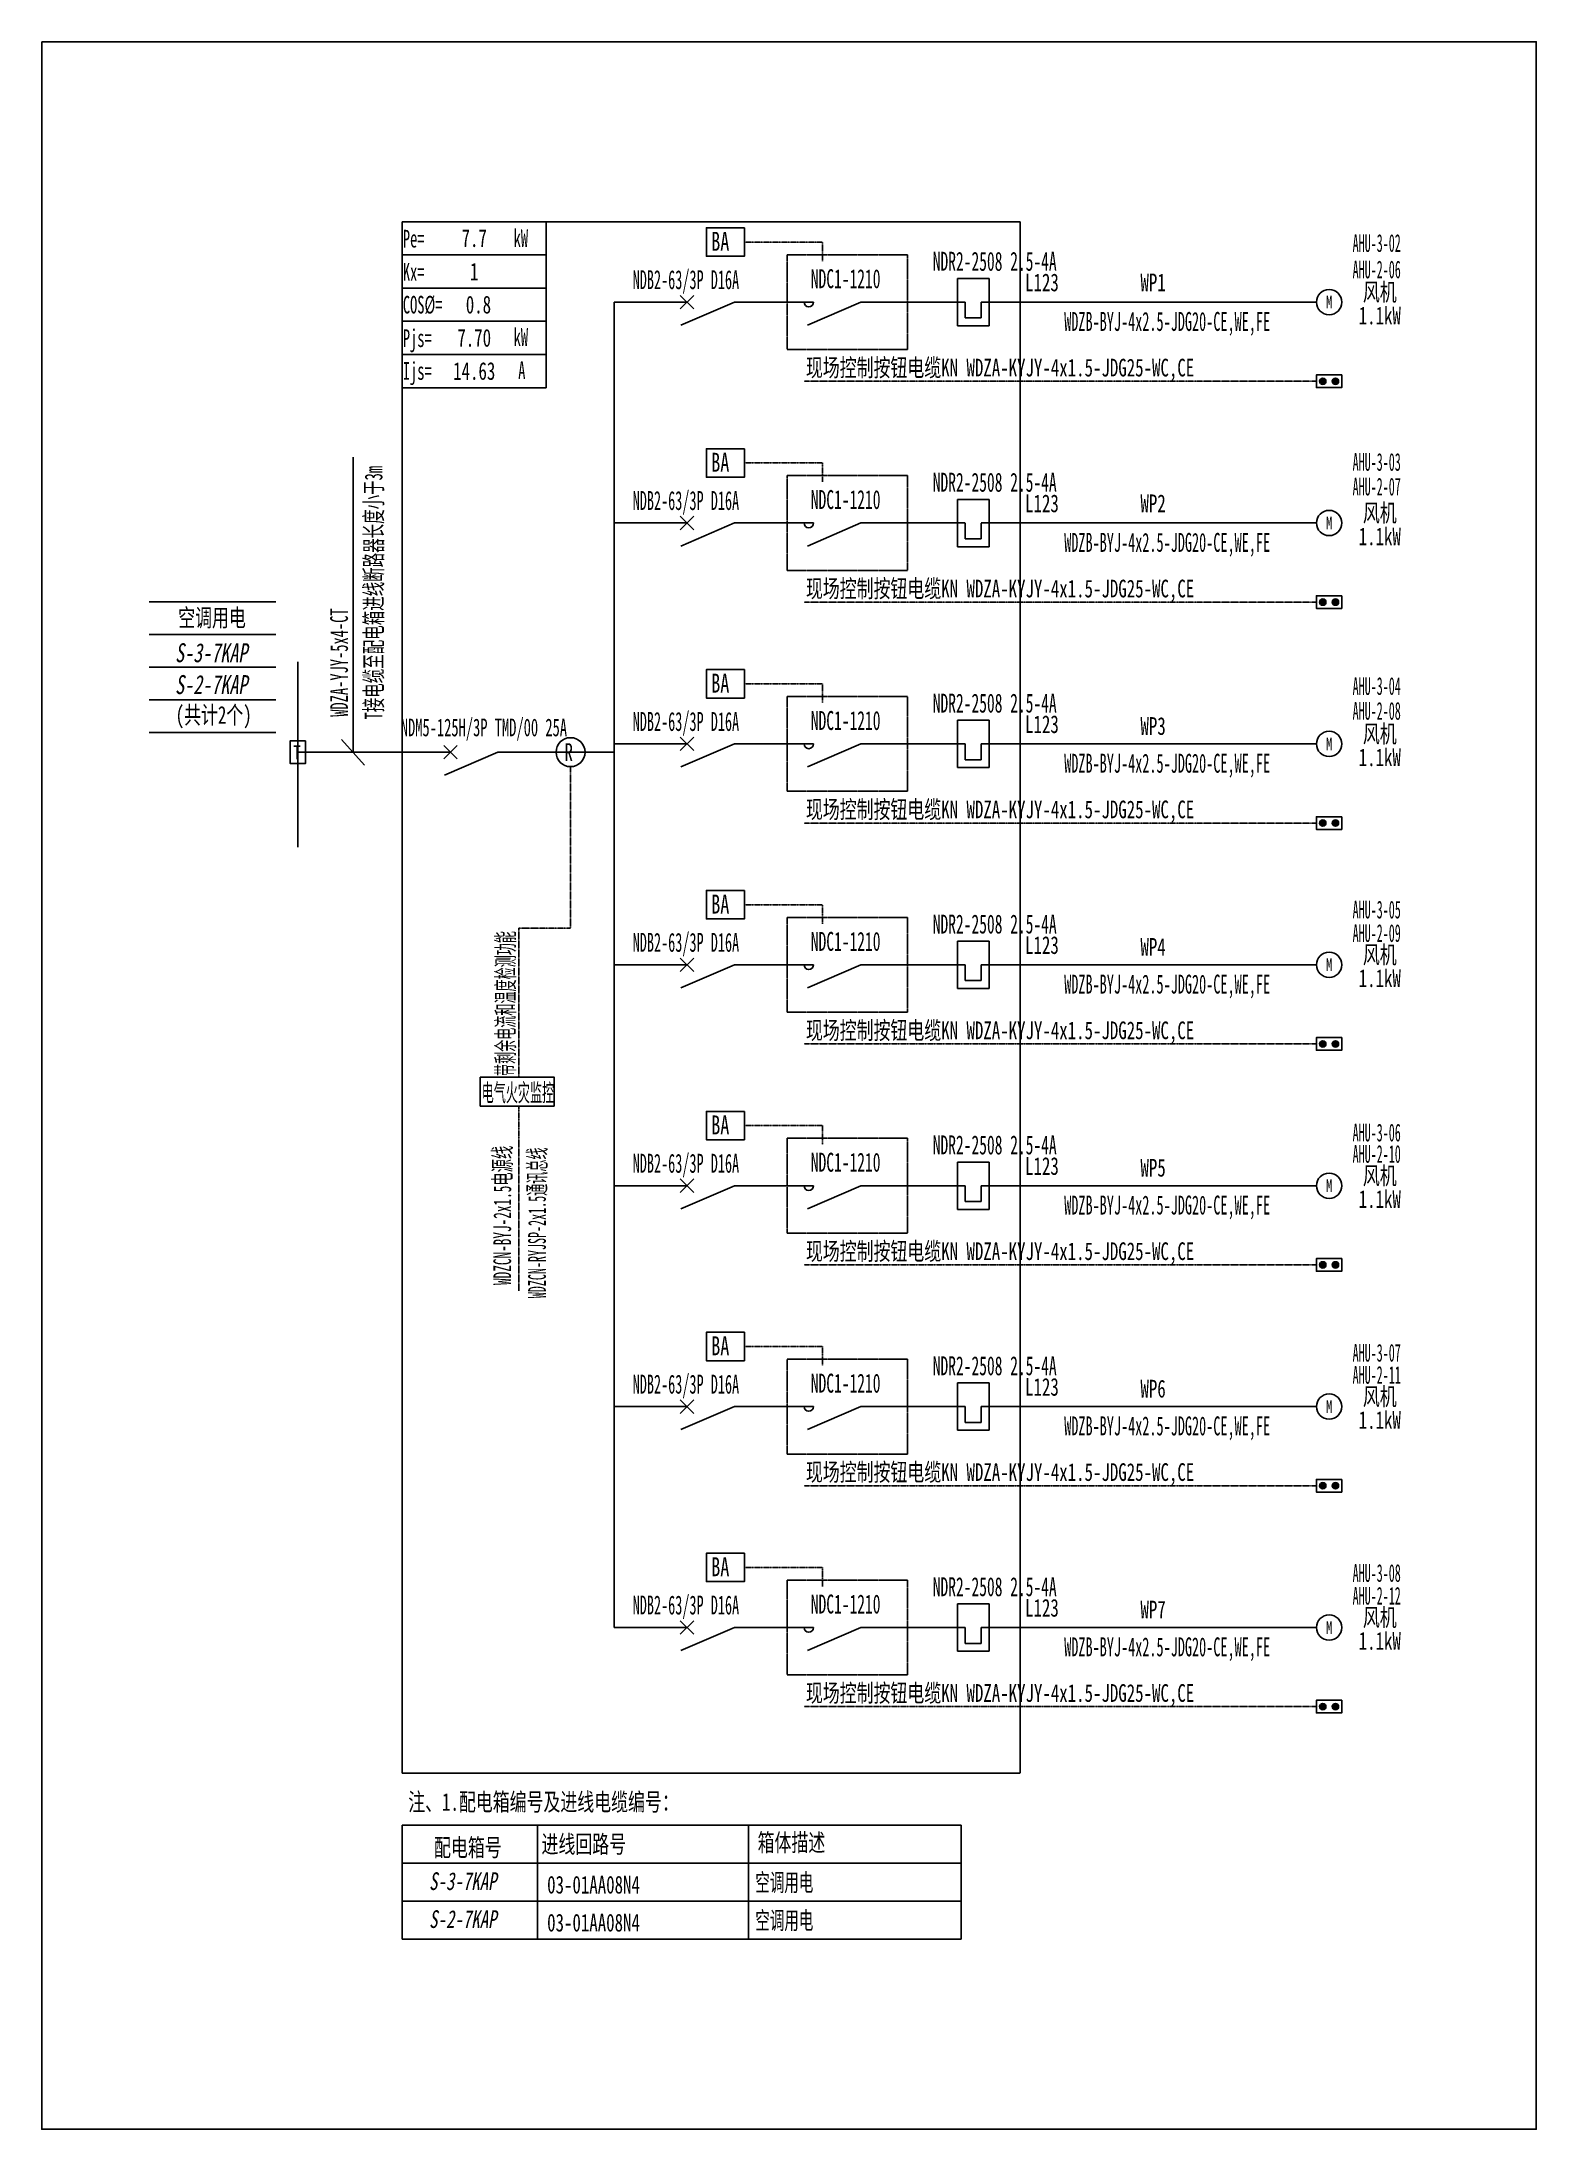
# Model space of a CAD drawing. Extents: x 323853 to 325846, y 303083 to 305866.
import ezdxf
from ezdxf.enums import TextEntityAlignment as Align

# ---------------------------------------------------------------- set-up
doc = ezdxf.new("R2010")
doc.units = 0
doc.header["$MEASUREMENT"] = 0
for name, pattern in [('DASH', [0.35, 0.25, -0.1]), ('DASHDOT', [1, 0.5, -0.25, 0, -0.25]), ('DASHED', [0.75, 0.5, -0.25])]:
    doc.linetypes.add(name, pattern=pattern)
for name, color, linetype in [('D_E_Eqpm(强电设备)', 100, 'Continuous'), ('D_E_Eqpm（强电设备）', 100, 'Continuous'), ('D_E_Text(强电文字)', 51, 'Continuous'), ('D_E_Text（强电文字）', 51, 'Continuous'), ('D_E_Wire(强电线缆)', 10, 'Continuous'), ('D_E_Wire（强电线缆）', 10, 'Continuous'), ('D_El_Eqpm（弱电设备）', 100, 'Continuous'), ('D_El_Text（弱电文字）', 51, 'Continuous'), ('D_T_TableDim(表格尺寸)', 255, 'Continuous'), ('D_T_TableDim（表格尺寸）', 255, 'Continuous'), ('DQ-漏电火灾', 80, 'Continuous'), ('DQ_Eqpm', 100, 'Continuous'), ('系统图', 220, 'Continuous')]:
    doc.layers.add(name, color=color, linetype=linetype)
doc.styles.add('电气', font='', dxfattribs={"width": 0.7})
doc.styles.add('电气箱', font='simhei.ttf', dxfattribs={"width": 0.8, "oblique": 10})
doc.styles.get('电气').set_extended_font_data('SimSun')

# ---------------------------------------------------------------- blocks, each defined once
blk = doc.blocks.new('1')
at = {"layer": 'D_E_Eqpm(强电设备)'}
for p, q in [((-314387, 61832), (-314387, 61082)), ((-313887, 61832), (-314387, 61832)), ((-313887, 61082), (-313887, 61832)), ((-314262, 61457), (-314262, 61207)), ((-314012, 61207), (-314012, 61457)), ((-314387, 61082), (-313887, 61082)), ((-314262, 61207), (-314012, 61207))]:
    blk.add_line(p, q, dxfattribs=at)
blk = doc.blocks.new('电机')
at = {"layer": 'D_E_Eqpm（强电设备）'}
for start, end in [(90, 180), (180, 270), (0, 90), (270, 0)]:
    blk.add_arc((0, 0), 200, start, end, dxfattribs=at)
at = {"layer": 'D_E_Eqpm（强电设备）', "color": 51, "style": '电气', "width": 0.7}
blk.add_text('M', height=200, dxfattribs=at).set_placement((0, 0), align=Align.MIDDLE)
blk = doc.blocks.new('电机启停按钮')
at = {"layer": 'D_E_Eqpm（强电设备）'}
for points in [[(150, 300, 1), (50, 300, 1)], [(50, 100, 1), (150, 100, 1)]]:
    blk.add_hatch(color=51, dxfattribs=at).paths.add_polyline_path(points)
blk.add_lwpolyline([(0, 400), (200, 400), (200, 0), (0, 0)], close=True, dxfattribs=at)
for centre in [(100, 300), (100, 100)]:
    blk.add_circle(centre, 50, dxfattribs=at)
blk = doc.blocks.new('T接箱')
at = {"layer": 'DQ_Eqpm'}
blk.add_lwpolyline([(313, 172), (73, 172), (73, -188), (313, -188)], close=True, dxfattribs=at)
at = {"layer": 'DQ_Eqpm', "color": 51, "style": '电气', "width": 0.8}
blk.add_text('T', height=220, dxfattribs=at).set_placement((120, -121))

msp = doc.modelspace()

# ---------------------------------------------------------------- linework, layer by layer
at = {"linetype": 'DASHED'}
for p, q in [((324333.7, 303557.9, 0), (324333.7, 305626.5, 0)), ((324333.7, 305626.5, 0), (325157.3, 305626.5, 0)), ((325157.3, 305626.5, 0), (325157.3, 303557.9, 0)), ((325157.3, 303557.9, 0), (324333.7, 303557.9, 0))]:
    msp.add_line(p, q, dxfattribs=at)
for p, q in [((323996.4, 305119.6, 0), (324165, 305119.6, 0)), ((323996.4, 305076, 0), (324165, 305076, 0)), ((323996.4, 305032.5, 0), (324165, 305032.5, 0)), ((323996.4, 304989, 0), (324165, 304989, 0)), ((323996.4, 304945.5, 0), (324165, 304945.5, 0))]:
    msp.add_line(p, q)
at = {"layer": 'D_E_Eqpm(强电设备)', "color": 100}
for p, q in [((324704.3, 305510.4, 0), (324722.2, 305528.2, 0)), ((324722.2, 305510.4, 0), (324704.3, 305528.2, 0)), ((324722.2, 305528.2, 0), (324704.3, 305510.4, 0)), ((324704.3, 305528.2, 0), (324722.2, 305510.4, 0)), ((324776.5, 305519.3, 0), (324705.1, 305488.7, 0)), ((324945.1, 305519.3, 0), (324873.8, 305488.7, 0)), ((324704.3, 305215.8, 0), (324722.2, 305233.7, 0)), ((324722.2, 305215.8, 0), (324704.3, 305233.7, 0)), ((324722.2, 305233.7, 0), (324704.3, 305215.8, 0)), ((324704.3, 305233.7, 0), (324722.2, 305215.8, 0)), ((324776.5, 305224.8, 0), (324705.1, 305194.1, 0)), ((324945.1, 305224.8, 0), (324873.8, 305194.1, 0)), ((324704.3, 304921.3, 0), (324722.2, 304939.2, 0)), ((324722.2, 304921.3, 0), (324704.3, 304939.2, 0)), ((324722.2, 304939.2, 0), (324704.3, 304921.3, 0)), ((324704.3, 304939.2, 0), (324722.2, 304921.3, 0)), ((324389, 304910.2, 0), (324406.9, 304928.1, 0)), ((324406.9, 304910.2, 0), (324389, 304928.1, 0)), ((324461.2, 304919.2, 0), (324389.8, 304888.6, 0)), ((324776.5, 304930.2, 0), (324705.1, 304899.6, 0)), ((324945.1, 304930.2, 0), (324873.8, 304899.6, 0)), ((324704.3, 304626.7), (324722.2, 304644.6)), ((324722.2, 304626.7), (324704.3, 304644.6)), ((324722.2, 304644.6), (324704.3, 304626.7)), ((324704.3, 304644.6), (324722.2, 304626.7)), ((324776.5, 304635.7), (324705.1, 304605.1)), ((324945.1, 304635.7), (324873.8, 304605.1)), ((324704.3, 304332.2, 0), (324722.2, 304350.1, 0)), ((324722.2, 304332.2, 0), (324704.3, 304350.1, 0)), ((324722.2, 304350.1, 0), (324704.3, 304332.2, 0)), ((324704.3, 304350.1, 0), (324722.2, 304332.2, 0)), ((324776.5, 304341.1, 0), (324705.1, 304310.5, 0)), ((324945.1, 304341.1, 0), (324873.8, 304310.5, 0)), ((324704.3, 304037.6, 0), (324722.2, 304055.5, 0)), ((324722.2, 304037.6, 0), (324704.3, 304055.5, 0)), ((324722.2, 304055.5, 0), (324704.3, 304037.6, 0)), ((324704.3, 304055.5, 0), (324722.2, 304037.6, 0)), ((324776.5, 304046.6, 0), (324705.1, 304016, 0)), ((324945.1, 304046.6, 0), (324873.8, 304016, 0)), ((324704.3, 303743.1, 0), (324722.2, 303761, 0)), ((324722.2, 303743.1, 0), (324704.3, 303761, 0)), ((324722.2, 303761, 0), (324704.3, 303743.1, 0)), ((324704.3, 303761, 0), (324722.2, 303743.1, 0)), ((324776.5, 303752, 0), (324705.1, 303721.4, 0)), ((324945.1, 303752, 0), (324873.8, 303721.4, 0))]:
    msp.add_line(p, q, dxfattribs=at)
for centre in [(324875.6, 305519.3, 0), (324875.6, 305224.8, 0), (324875.6, 304930.2, 0), (324875.6, 304635.7), (324875.6, 304341.1, 0), (324875.6, 304046.6, 0), (324875.6, 303752, 0)]:
    msp.add_arc(centre, 6.32, 180, 0, dxfattribs=at)
at = {"layer": 'D_E_Text(强电文字)', "elevation": 0}
for points in [[(324789.8, 305618.4), (324739.2, 305618.4), (324739.2, 305580.4), (324789.8, 305580.4)], [(324789.8, 305323.8), (324739.2, 305323.8), (324739.2, 305285.9), (324789.8, 305285.9)], [(324789.8, 305029.3), (324739.2, 305029.3), (324739.2, 304991.3), (324789.8, 304991.3)], [(324789.8, 304440.2), (324739.2, 304440.2), (324739.2, 304402.3), (324789.8, 304402.3)], [(324789.8, 304145.7), (324739.2, 304145.7), (324739.2, 304107.7), (324789.8, 304107.7)], [(324789.8, 303851.1), (324739.2, 303851.1), (324739.2, 303813.2), (324789.8, 303813.2)]]:
    msp.add_lwpolyline(points, close=True, dxfattribs=at)
at = {"layer": 'D_E_Text(强电文字)'}
msp.add_lwpolyline([(324789.8, 304734.8), (324739.2, 304734.8), (324739.2, 304696.8), (324789.8, 304696.8)], close=True, dxfattribs=at)
at = {"layer": 'D_E_Text（强电文字）'}
for p, q in [((324333.7, 305626.5, 0), (324525.5, 305626.5, 0)), ((324333.7, 305626.5, 0), (324333.7, 305405.1, 0)), ((324525.5, 305626.5, 0), (324525.5, 305405.1, 0)), ((324333.7, 305582.2, 0), (324525.5, 305582.2, 0)), ((324333.7, 305538, 0), (324525.5, 305538, 0)), ((324333.7, 305493.7, 0), (324525.5, 305493.7, 0)), ((324333.7, 305449.4, 0), (324525.5, 305449.4, 0)), ((324333.7, 305405.1, 0), (324525.5, 305405.1, 0)), ((324268, 304919.2, 0), (324268, 305312.7, 0)), ((323996.4, 305076, 0), (324165, 305076, 0)), ((323996.4, 305032.5, 0), (324165, 305032.5, 0)), ((323996.4, 304989, 0), (324165, 304989, 0)), ((323996.4, 304945.5, 0), (324165, 304945.5, 0)), ((324252.6, 304936.3, 0), (324283.5, 304902.1, 0))]:
    msp.add_line(p, q, dxfattribs=at)
at = {"layer": 'D_E_Wire(强电线缆)', "color": 10, "linetype": 'DASHDOT', "ltscale": 0.5}
for p, q in [((324894, 305599.4, 0), (324789.8, 305599.4, 0)), ((324894, 305599.4, 0), (324894, 305574.1, 0)), ((324894, 305304.9, 0), (324789.8, 305304.9, 0)), ((324894, 305304.9, 0), (324894, 305279.6, 0)), ((324894, 305010.3, 0), (324789.8, 305010.3, 0)), ((324894, 305010.3, 0), (324894, 304985, 0)), ((324894, 304715.8), (324789.8, 304715.8)), ((324894, 304715.8), (324894, 304690.5)), ((324894, 304421.2, 0), (324789.8, 304421.2, 0)), ((324894, 304421.2, 0), (324894, 304395.9, 0)), ((324894, 304126.7, 0), (324789.8, 304126.7, 0)), ((324894, 304126.7, 0), (324894, 304101.4, 0)), ((324894, 303832.2, 0), (324789.8, 303832.2, 0)), ((324894, 303832.2, 0), (324894, 303806.9, 0))]:
    msp.add_line(p, q, dxfattribs=at)
at = {"layer": 'D_E_Wire(强电线缆)', "color": 10}
for p, q in [((324616.2, 305519.3, 0), (324713.3, 305519.3, 0)), ((324776.5, 305519.3, 0), (324881.9, 305519.3, 0)), ((324945.1, 305519.3, 0), (325084.3, 305519.3, 0)), ((325105.4, 305519.3, 0), (325552.5, 305519.3, 0)), ((324616.2, 305224.8, 0), (324713.3, 305224.8, 0)), ((324776.5, 305224.8, 0), (324881.9, 305224.8, 0)), ((324945.1, 305224.8, 0), (325084.3, 305224.8, 0)), ((325105.4, 305224.8, 0), (325552.5, 305224.8, 0)), ((324616.2, 304930.2, 0), (324713.3, 304930.2, 0)), ((324776.5, 304930.2, 0), (324881.9, 304930.2, 0)), ((324945.1, 304930.2, 0), (325084.3, 304930.2, 0)), ((325105.4, 304930.2, 0), (325552.5, 304930.2, 0)), ((324616.2, 304635.7), (324713.3, 304635.7)), ((324776.5, 304635.7), (324881.9, 304635.7)), ((324945.1, 304635.7), (325084.3, 304635.7)), ((325105.4, 304635.7), (325552.5, 304635.7)), ((324616.2, 304341.1, 0), (324713.3, 304341.1, 0)), ((324776.5, 304341.1, 0), (324881.9, 304341.1, 0)), ((324945.1, 304341.1, 0), (325084.3, 304341.1, 0)), ((325105.4, 304341.1, 0), (325552.5, 304341.1, 0)), ((324616.2, 304046.6, 0), (324713.3, 304046.6, 0)), ((324776.5, 304046.6, 0), (324881.9, 304046.6, 0)), ((324945.1, 304046.6, 0), (325084.3, 304046.6, 0)), ((325105.4, 304046.6, 0), (325552.5, 304046.6, 0)), ((324616.2, 303752, 0), (324713.3, 303752, 0)), ((324776.5, 303752, 0), (324881.9, 303752, 0)), ((324945.1, 303752, 0), (325084.3, 303752, 0)), ((325105.4, 303752, 0), (325552.5, 303752, 0))]:
    msp.add_line(p, q, dxfattribs=at)
at = {"layer": 'D_E_Wire（强电线缆）'}
for p, q in [((324616.2, 305519.3, 0), (324616.2, 303752, 0)), ((324194.5, 304792.6, 0), (324194.5, 305039.8, 0)), ((324194.5, 304919.2, 0), (324397.9, 304919.2, 0)), ((324461.2, 304919.2, 0), (324616.2, 304919.2, 0))]:
    msp.add_line(p, q, dxfattribs=at)
at = {"layer": 'D_E_Wire（强电线缆）', "linetype": 'DASHDOT', "ltscale": 0.5}
for p, q in [((324869.4, 305413.8, 0), (325552.5, 305413.8, 0)), ((324869.4, 305119.2, 0), (325552.5, 305119.2, 0)), ((324869.4, 304824.7, 0), (325552.5, 304824.7, 0)), ((324869.4, 304530.2), (325552.5, 304530.2)), ((324869.4, 304235.6, 0), (325552.5, 304235.6, 0)), ((324869.4, 303941.1, 0), (325552.5, 303941.1, 0)), ((324869.4, 303646.5, 0), (325552.5, 303646.5, 0))]:
    msp.add_line(p, q, dxfattribs=at)
at = {"layer": 'D_El_Eqpm（弱电设备）', "color": 3}
msp.add_line((324536, 304447.4, 0), (324437.6, 304447.4, 0), dxfattribs=at)
at = {"layer": 'D_El_Eqpm（弱电设备）', "color": 3, "elevation": 0}
msp.add_lwpolyline([(324437.6, 304486), (324536, 304486), (324536, 304447.4), (324437.6, 304447.4)], close=True, dxfattribs=at)
at = {"layer": 'D_T_TableDim(表格尺寸)', "linetype": 'DASH', "elevation": 0}
for points in [[(324847, 305582.5), (325007.2, 305582.5), (325007.2, 305456.1), (324847, 305456.1)], [(324847, 305288), (325007.2, 305288), (325007.2, 305161.5), (324847, 305161.5)], [(324847, 304993.5), (325007.2, 304993.5), (325007.2, 304867), (324847, 304867)], [(324847, 304404.4), (325007.2, 304404.4), (325007.2, 304277.9), (324847, 304277.9)], [(324847, 304109.8), (325007.2, 304109.8), (325007.2, 303983.3), (324847, 303983.3)], [(324847, 303815.3), (325007.2, 303815.3), (325007.2, 303688.8), (324847, 303688.8)]]:
    msp.add_lwpolyline(points, close=True, dxfattribs=at)
at = {"layer": 'D_T_TableDim(表格尺寸)', "linetype": 'DASH'}
msp.add_lwpolyline([(324847, 304698.9), (325007.2, 304698.9), (325007.2, 304572.4), (324847, 304572.4)], close=True, dxfattribs=at)
at = {"layer": 'D_T_TableDim（表格尺寸）', "ltscale": 3.5}
for p, q in [((324333.7, 303488.3), (325078.9, 303488.3)), ((324333.7, 303488.3), (324333.7, 303336.5)), ((324514, 303488.3), (324514, 303336.5)), ((324795.2, 303488.3), (324795.2, 303336.5)), ((325078.9, 303488.3), (325078.9, 303336.5)), ((324333.7, 303437.7), (325078.9, 303437.7)), ((324333.7, 303437.7), (325078.9, 303437.7)), ((324333.7, 303387.1), (325078.9, 303387.1)), ((324333.7, 303336.5), (325078.9, 303336.5))]:
    msp.add_line(p, q, dxfattribs=at)
at = {"layer": 'DQ-漏电火灾', "linetype": 'DASHDOT', "ltscale": 0.5}
for p, q in [((324558, 304899.9, 0), (324558, 304684.4, 0)), ((324488.9, 304684.4, 0), (324488.9, 304486, 0)), ((324488.9, 304684.4, 0), (324558, 304684.4, 0)), ((324488.9, 304201, 0), (324488.9, 304447.4, 0))]:
    msp.add_line(p, q, dxfattribs=at)
at = {"layer": 'DQ-漏电火灾', "color": 3}
msp.add_circle((324558, 304919.2, 0), 19.3, dxfattribs=at)
at = {"layer": '系统图', "ltscale": 9973.992009}
msp.add_lwpolyline([(323853, 305866.5), (325845.5, 305866.5), (325845.5, 303083), (323853, 303083)], close=True, dxfattribs=at)

# ---------------------------------------------------------------- block references
at = {"layer": 'D_E_Eqpm(强电设备)', "color": 100, "xscale": 0.08432354972608061, "yscale": 0.08432354972608061, "zscale": 0.08432354972608061}
for p in [(351584, 300337, 0), (351584, 300042.4, 0), (351584, 299747.9, 0), (351584, 299453.4), (351584, 299158.8, 0), (351584, 298864.3, 0), (351584, 298569.7, 0)]:
    msp.add_blockref('1', p, dxfattribs=at)
at = {"layer": 'D_E_Eqpm（强电设备）', "xscale": 0.08432354972608061, "yscale": 0.08432354972608061, "zscale": 0.08432354972608061}
for name, p in [('电机', (325569.4, 305519.3, 0)), ('电机', (325569.4, 305224.8, 0)), ('T接箱', (324178.2, 304919.9, 0)), ('电机', (325569.4, 304930.2, 0)), ('电机', (325569.4, 304635.7)), ('电机', (325569.4, 304341.1, 0)), ('电机', (325569.4, 304046.6, 0)), ('电机', (325569.4, 303752, 0))]:
    msp.add_blockref(name, p, dxfattribs=at)
at = {"layer": 'D_E_Eqpm（强电设备）', "xscale": 0.08432354972608061, "yscale": 0.08432354972608061, "zscale": 0.08432354972608061, "rotation": 270}
for p in [(325552.5, 305422.2, 0), (325552.5, 305127.7, 0), (325552.5, 304833.1, 0), (325552.5, 304538.6), (325552.5, 304244, 0), (325552.5, 303949.5, 0), (325552.5, 303655, 0)]:
    msp.add_blockref('电机启停按钮', p, dxfattribs=at)

# ---------------------------------------------------------------- texts
at = {"layer": 'D_E_Text(强电文字)', "color": 51, "style": '电气'}
for s, height, width, p in [('BA', 25.3, 0.7, (324745.6, 305587.7, 0)), ('NDR2-2508 2.5-4A', 25.297, 0.6, (325040.9, 305561.1, 0)), ('NDB2-63/3P D16A', 25.297, 0.55, (324640.8, 305536.6, 0)), ('NDC1-1210', 25.3, 0.6, (324878.3, 305537.9, 0)), ('BA', 25.3, 0.7, (324745.6, 305293.1, 0)), ('NDB2-63/3P D16A', 25.297, 0.55, (324640.8, 305242.1, 0)), ('NDC1-1210', 25.3, 0.6, (324878.3, 305243.4, 0)), ('NDR2-2508 2.5-4A', 25.297, 0.6, (325040.9, 305266.5, 0)), ('BA', 25.3, 0.7, (324745.6, 304998.6, 0)), ('NDR2-2508 2.5-4A', 25.297, 0.6, (325040.9, 304972, 0)), ('NDB2-63/3P D16A', 25.297, 0.55, (324640.8, 304947.5, 0)), ('NDC1-1210', 25.3, 0.6, (324878.3, 304948.8, 0)), ('BA', 25.3, 0.7, (324745.6, 304704)), ('NDR2-2508 2.5-4A', 25.297, 0.6, (325040.9, 304677.4)), ('NDB2-63/3P D16A', 25.297, 0.55, (324640.8, 304653)), ('NDC1-1210', 25.3, 0.6, (324878.3, 304654.3)), ('BA', 25.3, 0.7, (324745.6, 304409.5, 0)), ('NDR2-2508 2.5-4A', 25.297, 0.6, (325040.9, 304382.9, 0)), ('NDB2-63/3P D16A', 25.297, 0.55, (324640.8, 304358.4, 0)), ('NDC1-1210', 25.3, 0.6, (324878.3, 304359.8, 0)), ('BA', 25.3, 0.7, (324745.6, 304115, 0)), ('NDR2-2508 2.5-4A', 25.297, 0.6, (325040.9, 304088.4, 0)), ('NDB2-63/3P D16A', 25.297, 0.55, (324640.8, 304063.9, 0)), ('NDC1-1210', 25.3, 0.6, (324878.3, 304065.2, 0)), ('BA', 25.3, 0.7, (324745.6, 303820.4, 0)), ('NDR2-2508 2.5-4A', 25.297, 0.6, (325040.9, 303793.8, 0)), ('NDB2-63/3P D16A', 25.297, 0.55, (324640.8, 303769.4, 0)), ('NDC1-1210', 25.3, 0.6, (324878.3, 303770.7, 0))]:
    msp.add_text(s, height=height, dxfattribs=dict(at, width=width)).set_placement(p)
at = {"layer": 'D_E_Text(强电文字)', "color": 51, "style": '电气', "width": 0.55}
for p in [(325353.4, 305490.5, 0), (325353.4, 305195.9, 0), (325353.4, 304901.4, 0), (325353.4, 304606.9), (325353.4, 304312.3, 0), (325353.4, 304017.8, 0), (325353.4, 303723.2, 0)]:
    msp.add_text('WDZB-BYJ-4x2.5-JDG20-CE,WE,FE', height=25.297, dxfattribs=at).set_placement(p, align=Align.MIDDLE)
at = {"layer": 'D_E_Text（强电文字）', "linetype": 'Continuous', "style": '电气', "width": 0.6}
for s, height, p in [('Pe=', 23.61, (324334.4, 305592.1, 0)), ('kW', 23.61, (324482.1, 305592.9, 0)), ('Kx=', 23.61, (324334.4, 305547.7, 0)), ('COS%%C=', 23.61, (324334.4, 305504.1, 0)), ('Pjs=', 23.61, (324334.4, 305459.5, 0)), ('kW', 23.61, (324482.1, 305461, 0)), ('Ijs=', 23.61, (324334.4, 305415.7, 0)), ('A', 23.6, (324488.2, 305416.7, 0))]:
    msp.add_text(s, height=height, dxfattribs=at).set_placement(p)
at = {"layer": 'D_E_Text（强电文字）', "color": 51, "style": '电气', "width": 0.5}
for s, p in [('AHU-3-02', (325632.8, 305586.3, 0)), ('AHU-2-06', (325632.8, 305551.1, 0)), ('AHU-3-03', (325632.8, 305294.4, 0)), ('AHU-2-07', (325632.8, 305261.5, 0)), ('AHU-3-04', (325632.8, 304995.6, 0)), ('AHU-2-08', (325632.8, 304962.5, 0)), ('AHU-3-05', (325632.8, 304697.5)), ('AHU-2-09', (325632.8, 304666.2)), ('AHU-3-06', (325632.8, 304400.2, 0)), ('AHU-2-10', (325632.8, 304371.7, 0)), ('AHU-3-07', (325632.8, 304106.6, 0)), ('AHU-2-11', (325632.8, 304077.1, 0)), ('AHU-3-08', (325632.8, 303812.9, 0)), ('AHU-2-12', (325632.8, 303782.6, 0))]:
    msp.add_text(s, height=23.61, dxfattribs=at).set_placement(p, align=Align.CENTER)
at = {"layer": 'D_E_Text（强电文字）', "style": '电气'}
for s, height, width, p in [('L123', 23.61, 0.7, (325164, 305533.8, 0)), ('WP1', 23.61, 0.7, (325317.8, 305533.8, 0)), ('现场控制按钮电缆KN WDZA-KYJY-4x1.5-JDG25-WC,CE', 23.611, 0.7, (324871.8, 305420.2, 0)), ('L123', 23.61, 0.7, (325164, 305239.2, 0)), ('WP2', 23.61, 0.7, (325317.8, 305239.2, 0)), ('现场控制按钮电缆KN WDZA-KYJY-4x1.5-JDG25-WC,CE', 23.611, 0.7, (324871.8, 305125.6, 0)), ('L123', 23.61, 0.7, (325164, 304944.7, 0)), ('WP3', 23.61, 0.7, (325317.8, 304942.3, 0)), ('现场控制按钮电缆KN WDZA-KYJY-4x1.5-JDG25-WC,CE', 23.611, 0.7, (324871.8, 304831.1, 0)), ('L123', 23.61, 0.7, (325164, 304650.2)), ('WP4', 23.61, 0.7, (325317.8, 304647.8)), ('现场控制按钮电缆KN WDZA-KYJY-4x1.5-JDG25-WC,CE', 23.611, 0.7, (324871.8, 304536.5)), ('L123', 23.61, 0.7, (325164, 304355.6, 0)), ('WP5', 23.61, 0.7, (325317.8, 304353.3, 0)), ('现场控制按钮电缆KN WDZA-KYJY-4x1.5-JDG25-WC,CE', 23.611, 0.7, (324871.8, 304242, 0)), ('L123', 23.61, 0.7, (325164, 304061.1, 0)), ('WP6', 23.61, 0.7, (325317.8, 304058.7, 0)), ('现场控制按钮电缆KN WDZA-KYJY-4x1.5-JDG25-WC,CE', 23.611, 0.7, (324871.8, 303947.5, 0)), ('L123', 23.61, 0.7, (325164, 303766.5, 0)), ('WP7', 23.61, 0.7, (325317.8, 303764.2, 0)), ('现场控制按钮电缆KN WDZA-KYJY-4x1.5-JDG25-WC,CE', 23.611, 0.7, (324871.8, 303652.9, 0)), ('注、1.配电箱编号及进线电缆编号：', 23.611, 0.7, (324341.6, 303507.7)), ('配电箱号', 23.61, 0.7, (324376, 303446.9)), ('进线回路号', 23.61, 0.7, (324519.3, 303451.4)), ('箱体描述', 23.61, 0.7, (324807.4, 303453.5)), ('空调用电', 23.61, 0.6, (324804.4, 303400.3)), ('空调用电', 23.61, 0.6, (324804.4, 303349.7))]:
    msp.add_text(s, height=height, dxfattribs=dict(at, width=width)).set_placement(p)
for s, height, width, p in [('风机', 23.61, 0.7, (325636.9, 305533.2, 0)), ('1.1kW', 23.61, 0.7, (325636.9, 305501.8, 0)), ('风机', 23.61, 0.7, (325636.9, 305238.7, 0)), ('1.1kW', 23.61, 0.7, (325636.9, 305207.3, 0)), ('空调用电', 23.61, 0.7, (324080, 305099, 0)), ('(共计2个)', 23.61, 0.7, (324082.2, 304967.5, 0)), ('NDM5-125H/3P TMD/00 25A', 23.611, 0.6, (324442.5, 304950.3, 0)), ('风机', 23.61, 0.7, (325636.9, 304944.1, 0)), ('1.1kW', 23.61, 0.7, (325636.9, 304912.7, 0)), ('风机', 23.61, 0.7, (325636.9, 304649.6)), ('1.1kW', 23.61, 0.7, (325636.9, 304618.2)), ('电气火灾监控', 23.61, 0.5, (324487.8, 304465.8, 0)), ('风机', 23.61, 0.7, (325636.9, 304355, 0)), ('1.1kW', 23.61, 0.7, (325636.9, 304323.7, 0)), ('风机', 23.61, 0.7, (325636.9, 304060.5, 0)), ('1.1kW', 23.61, 0.7, (325636.9, 304029.1, 0)), ('风机', 23.61, 0.7, (325636.9, 303766, 0)), ('1.1kW', 23.61, 0.7, (325636.9, 303734.6, 0))]:
    msp.add_text(s, height=height, dxfattribs=dict(at, width=width)).set_placement(p, align=Align.MIDDLE)
at = {"layer": 'D_E_Text（强电文字）', "style": '电气', "width": 0.6}
for s, p in [('T接电缆至配电箱进线断路器长度小于3m', (324307.2, 304962.8, 0)), ('WDZA-YJY-5x4-CT', (324261.2, 304966.4, 0))]:
    msp.add_text(s, height=23.611, rotation=90, dxfattribs=at).set_placement(p)
at = {"layer": 'D_E_Text（强电文字）', "style": '电气箱', "oblique": 10, "width": 0.7}
for s, height, p in [('S-3-7KAP', 25.3, (324079, 305051.8, 0)), ('S-2-7KAP', 25.3, (324079, 305009.3, 0)), ('S-3-7KAP', 23.61, (324414.4, 303413.8)), ('S-2-7KAP', 23.61, (324414.4, 303363.2))]:
    msp.add_text(s, height=height, dxfattribs=at).set_placement(p, align=Align.MIDDLE)
at = {"layer": 'D_E_Text（强电文字）', "color": 1, "style": '电气', "width": 0.7}
for p in [(324526.8, 303397.3), (324526.8, 303346.7)]:
    msp.add_text('03-01AA08N4', height=23.611, dxfattribs=at).set_placement(p)
at = {"layer": 'D_E_Text（强电文字）', "width": 191.818, "attachment_point": 5, "style": '电气'}
for s, insert, char_height in [('7.7', (324429.6, 305604.4, 0), 23.61), ('1', (324429.6, 305560.1, 0), 23.6), (' 0.8', (324429.6, 305515.8, 0), 23.61), ('{\\C200;7.70}', (324429.6, 305471.5, 0), 23.611), ('{\\C200;14.63}', (324429.6, 305427.3, 0), 23.611)]:
    msp.add_mtext(s, dxfattribs=dict(at, insert=insert, char_height=char_height))
at = {"layer": 'D_El_Text（弱电文字）', "color": 1, "style": '电气', "width": 0.5}
msp.add_text('带剩余电流和温度检测功能', height=23.611, rotation=90, dxfattribs=at).set_placement((324483, 304487.4, 0))
at = {"layer": 'D_El_Text（弱电文字）', "style": '电气'}
for s, width, p in [('WDZCN-BYJ-2x1.5电源线', 0.55, (324478.8, 304208.7, 0)), ('WDZCN-RYJSP-2x1.5通讯总线', 0.5, (324525.1, 304191.1, 0))]:
    msp.add_text(s, height=23.611, rotation=90, dxfattribs=dict(at, width=width)).set_placement(p)
at = {"layer": 'DQ-漏电火灾', "color": 50, "style": '电气', "width": 0.7}
msp.add_text('R', height=23.6, dxfattribs=at).set_placement((324549.9, 304907.6, 0))

doc.saveas('drawing.dxf')
